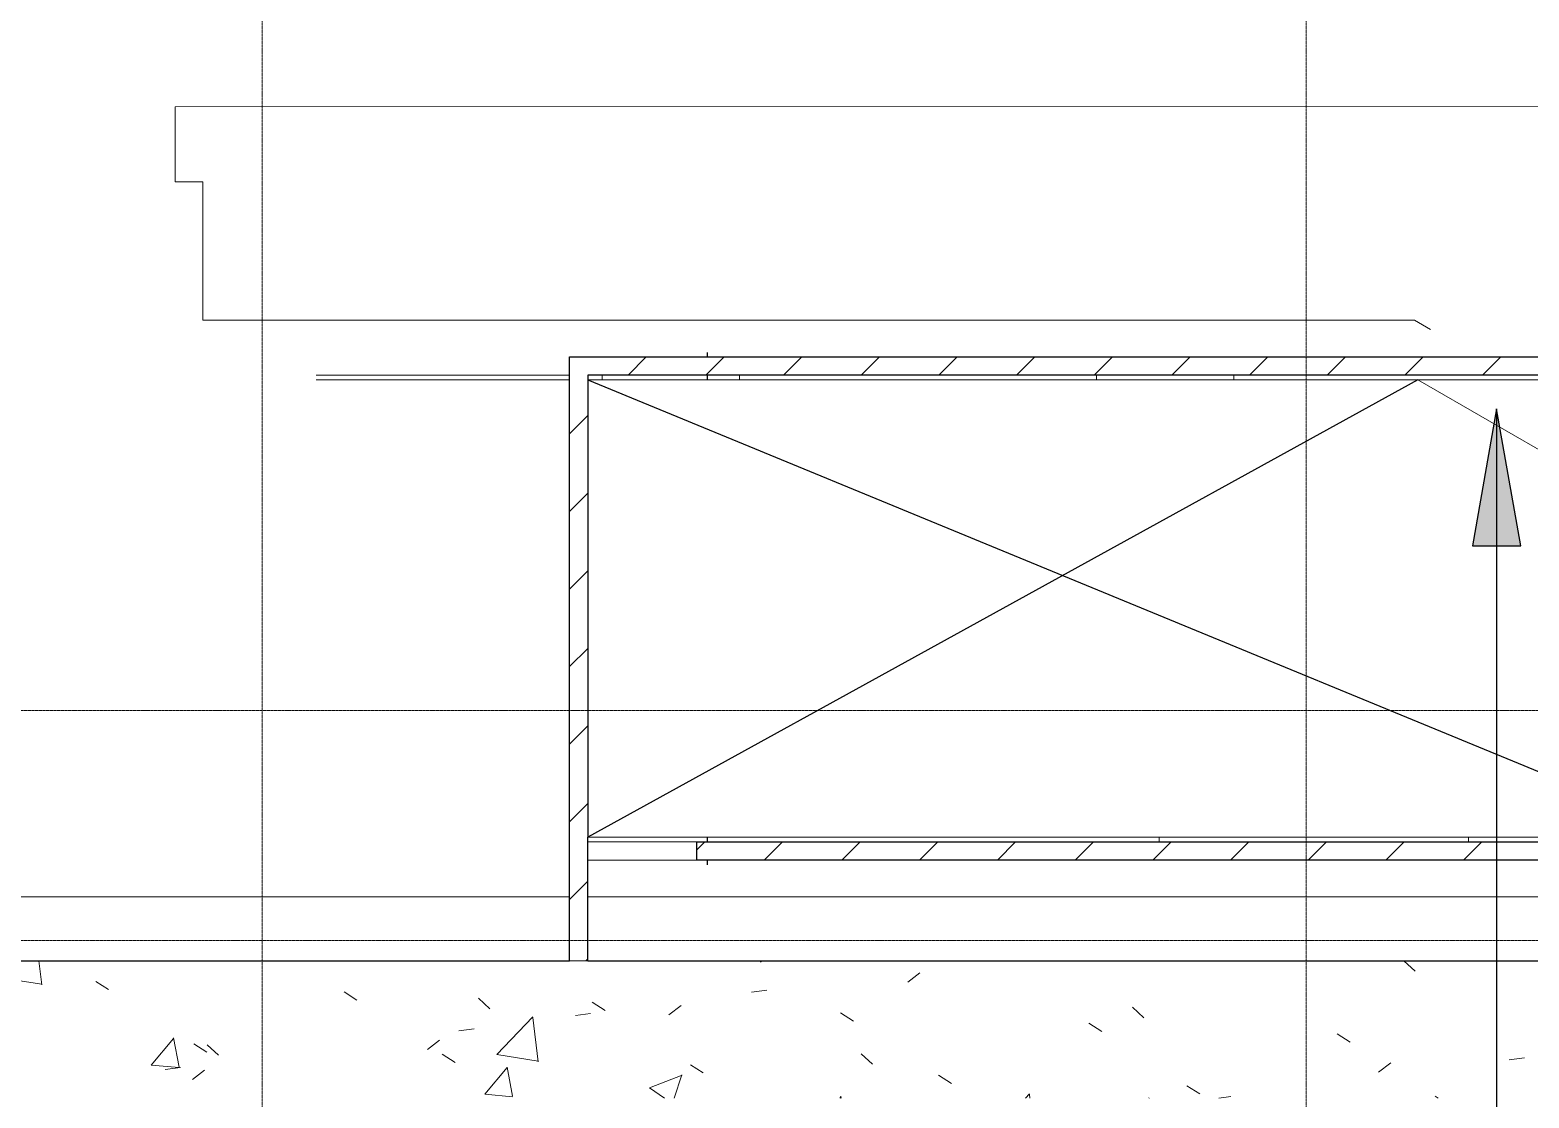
# Model space of a CAD drawing. Header units: millimetres. Extents: x -962357 to -591933, y -35273 to 59420.
# Drawn here: x -678817 to -662445, y -20032 to -8359 of the extents above; entities that cross this region are included whole.
import ezdxf

# ---------------------------------------------------------------- set-up
doc = ezdxf.new("R2010")
doc.units = ezdxf.units.MM
doc.linetypes.add('DPA_Grid _ Level 100', pattern=[10, 5.5, -1.6, 1.3, -1.6])
doc.linetypes.add('Hidden', pattern=[7.2, 4.7, -2.5])
for name, color, linetype, lineweight in [('_ _ A-DETL-OPENING', 1, 'Continuous', 25), ('A-ANNO-NOTE', 3, 'Continuous', 25), ('A-AREA', 2, 'Continuous', 25), ('A-DETL', 1, 'Continuous', 25), ('A-DETL-MBND', 2, 'Hidden', 9), ('A-FLOR-E', 2, 'Continuous', 9), ('A-WALL', 5, 'Continuous', 9), ('A-WALL-PATT', 1, 'Continuous', 9), ('I-WALL-E', 2, 'Continuous', 9), ('S-GRID', 251, 'Continuous', 9), ('WALL-E', 2, 'Continuous', 9)]:
    doc.layers.add(name, color=color, linetype=linetype, lineweight=lineweight)
pattern_1 = [(45, (2.4, 1), (-424.26407, 424.26407), [])]

# ---------------------------------------------------------------- blocks, each defined once
blk = doc.blocks.new('DPA_Rectangular Tuscan Column - Rectangular Tuscan Column-11934986-4130-01 MULTI-PURPOSE LEVEL - REFLECTED CEILING PLAN')
at = {"layer": 'A-DETL-MBND'}
blk.add_line((150, -300), (-150, -300), dxfattribs=at)
blk.add_line((150, -300), (-150, -300), dxfattribs=at)
blk = doc.blocks.new('DPA_Rectangular Tuscan Column - Rectangular Tuscan Column-11935156-4130-01 MULTI-PURPOSE LEVEL - REFLECTED CEILING PLAN')
at = {"layer": 'A-DETL-MBND'}
blk.add_line((-150, 300), (150, 300), dxfattribs=at)
blk.add_line((-150, 300), (150, 300), dxfattribs=at)
blk = doc.blocks.new('Columns 1 - Columns 1-11975805-4130-01 MULTI-PURPOSE LEVEL - REFLECTED CEILING PLAN')
at = {"layer": 'A-DETL-MBND'}
for p, q in [((-663972, -12183), (-663871, -12183)), ((-663871, -12183), (-663972, -12183)), ((-660736, -17183), (-660826, -17183)), ((-660826, -17183), (-660736, -17183))]:
    blk.add_line(p, q, dxfattribs=at)

msp = doc.modelspace()

# ---------------------------------------------------------------- hatches: boundary and pattern name
at = {"layer": 'A-ANNO-NOTE'}
msp.add_hatch(color=256, dxfattribs=at).paths.add_polyline_path([(-662798.7, -12498), (-663063.2, -13998), (-662534.2, -13998)])
at = {"layer": 'A-WALL-PATT'}
h = msp.add_hatch(dxfattribs=at)
h.set_pattern_fill('FP_2', color=256, style=0, pattern_type=2)
h.set_pattern_definition(pattern_1)
h.paths.add_polyline_path([(-672925, -18532), (-672725, -18532), (-672725, -11932), (-672925, -11932), (-672925, -17182)])
h = msp.add_hatch(dxfattribs=at)
h.set_pattern_fill('FP_2', color=256, style=0, pattern_type=2)
h.set_pattern_definition(pattern_1)
h.paths.add_polyline_path([(-660640, -12132), (-660640, -11932), (-672725, -11932), (-672725, -12132), (-662295.1, -12132)])
h = msp.add_hatch(dxfattribs=at)
h.set_pattern_fill('FP_2', color=256, style=0, pattern_type=2)
h.set_pattern_definition(pattern_1)
h.paths.add_polyline_path([(-671533, -17432), (-655400, -17432), (-655400, -17232), (-671533, -17232)])
h = msp.add_hatch(dxfattribs=at)
h.set_pattern_fill('FP_1', color=256, style=0, pattern_type=2)
h.set_pattern_definition([(50, (2.4, 1), (3643.682, -318.781), [381, -4191]), (355, (2.4, 1), (-704.856, 3821.136), [304.8, -3352.8]), (100.451, (306, -25.6), (2938.852, 3502.332), [323.8, -3561.801]), (46.184, (2.4, 1017), (5421.58, -840.856), [571.5, -6286.5]), (96.636, (454, 947), (4748.05, 4948.55), [485.7, -5342.7]), (351.184, (2.4, 1017), (4748.1, 4948.506), [457.2, -5029.2]), (21, (510.4, 763), (3032.288, -2045.304), [381, -4191]), (326, (510.4, 763), (1236.042, 3683.762), [304.8, -3352.8]), (71.451, (763, 592.5), (4268.343, 1638.425), [323.8, -3561.801]), (37.5, (2.4, 1), (61.772, 1691.1008), [167.64, -3144.52, 167.64, -3235.96, -3365.5]), (37.5, (2.4, 1), (61.772, 1691.1008), [-6715.76, 167.64, -3197.86]), (7.5, (2.4, 1), (1336.3933, 2003.6115), [167.64, -1772.92, 167.64, -3068.32, -1282.7]), (7.5, (2.4, 1), (1336.3933, 2003.6115), [-5176.52, 167.64, -1115.06]), (327.5, (-1130.5, 1), (2711.8178, -114.5786), [167.64, -1102.36, 167.64, -3794.76, -5257.8]), (327.5, (-1130.5, 1), (2711.8178, -114.5786), [-5232.4, 167.64, -5090.16]), (317.5, (-1638.5, 1), (2962.5856, 508.5334), [167.64, -1483.36, 167.64, -2463.8, -3733.8]), (317.5, (-1638.5, 1), (2962.5856, 508.5334), [-4282.44, 167.64, -3566.16])])
h.paths.add_polyline_path([(-699135, -20032), (-653820, -20032), (-653820, -18532), (-699135, -18532)])

# ---------------------------------------------------------------- linework, layer by layer
at = {"layer": '_ _ A-DETL-OPENING'}
for p, q in [((-672725, -12182), (-660600.7, -17182)), ((-663660.8, -12182), (-672725, -17182))]:
    msp.add_line(p, q, dxfattribs=at)
at = {"layer": 'A-ANNO-NOTE'}
for p, q in [((-662798.7, -12498), (-663063.2, -13998)), ((-662534.2, -13998), (-662798.7, -12498)), ((-662798.7, -12498), (-662798.7, -25835.6)), ((-663063.2, -13998), (-662534.2, -13998))]:
    msp.add_line(p, q, dxfattribs=at)
at = {"layer": 'A-AREA'}
for p, q in [((-671419.3, -11882), (-671419.3, -11932)), ((-671419.3, -12132), (-671419.3, -12182)), ((-671419.3, -17182), (-671419.3, -17232)), ((-671419.3, -17432), (-671419.3, -17482))]:
    msp.add_line(p, q, dxfattribs=at)
at = {"layer": 'A-DETL', "lineweight": 18}
for p, q in [((-663660.8, -12182), (-672725, -12182)), ((-672725, -12182), (-672725, -17182)), ((-660600.7, -13948.8), (-663660.8, -12182)), ((-672725, -17182), (-660600.7, -17182))]:
    msp.add_line(p, q, dxfattribs=at)
at = {"layer": 'A-FLOR-E'}
for p, q in [((-677232, -9198.1), (-660840, -9195.8)), ((-660840, -9195.8), (-677232, -9198.1)), ((-677232, -10017), (-677232, -9198.1)), ((-677232, -9198.1), (-677232, -10017)), ((-676930, -10017), (-677232, -10017)), ((-677232, -10017), (-676930, -10017)), ((-676930, -11532), (-676930, -10017)), ((-676930, -10017), (-676930, -11532)), ((-663694.5, -11532), (-676930, -11532)), ((-676930, -11532), (-663694.5, -11532)), ((-663521.3, -11632), (-663694.5, -11532)), ((-663694.5, -11532), (-663521.3, -11632)), ((-663855.2, -12132), (-661710.2, -12132)), ((-661710.2, -12132), (-663855.2, -12132)), ((-682357, -17832), (-677157, -17832)), ((-677157, -17832), (-682357, -17832)), ((-677157, -17832), (-672925, -17832)), ((-672925, -17832), (-677157, -17832)), ((-672725, -17832), (-660083.5, -17832)), ((-660083.5, -17832), (-672725, -17832))]:
    msp.add_line(p, q, dxfattribs=at)
at = {"layer": 'A-WALL', "color": 7, "lineweight": 25}
for p, q in [((-672925, -18532), (-672925, -11932)), ((-672925, -11932), (-672725, -11932)), ((-672725, -11932), (-660840, -11932)), ((-672725, -12132), (-672725, -12182)), ((-660640, -12132), (-672725, -12132)), ((-672725, -12182), (-672725, -17182)), ((-672725, -18532), (-672725, -17182)), ((-671533, -17232), (-655540, -17232)), ((-671533, -17432), (-671533, -17232)), ((-655400, -17432), (-671533, -17432)), ((-691935, -18532), (-672925, -18532)), ((-672725, -18532), (-653820, -18532))]:
    msp.add_line(p, q, dxfattribs=at)
at = {"layer": 'A-WALL'}
msp.add_line((-672925, -18532), (-672725, -18532), dxfattribs=at)
at = {"layer": 'I-WALL-E'}
for p, q in [((-675179.6, -12132), (-675691.7, -12132)), ((-675691.7, -12132), (-672925, -12132)), ((-672925, -12182), (-675691.7, -12182)), ((-675691.7, -12182), (-675179.6, -12182)), ((-672925, -12132), (-675179.6, -12132)), ((-675179.6, -12182), (-672925, -12182)), ((-663955.2, -12132), (-672725, -12132)), ((-672725, -12132), (-663955.2, -12132)), ((-663868.6, -12182), (-672725, -12182)), ((-672725, -12182), (-663868.6, -12182)), ((-671067.4, -12132), (-672567.4, -12132)), ((-672567.4, -12182), (-672567.4, -12132)), ((-672567.4, -12182), (-671067.4, -12182)), ((-667167.4, -12132), (-671067.4, -12132)), ((-671067.4, -12182), (-671067.4, -12132)), ((-671067.4, -12182), (-667167.4, -12182)), ((-665667.4, -12132), (-667167.4, -12132)), ((-667167.4, -12182), (-667167.4, -12132)), ((-667167.4, -12182), (-665667.4, -12182)), ((-661767.4, -12132), (-665667.4, -12132)), ((-665667.4, -12182), (-665667.4, -12132)), ((-665667.4, -12182), (-661767.4, -12182)), ((-663955.2, -12132), (-663855.2, -12132)), ((-663855.2, -12132), (-663955.2, -12132)), ((-672725, -13732), (-672725, -13682))]:
    msp.add_line(p, q, dxfattribs=at)
at = {"layer": 'S-GRID', "linetype": 'DPA_Grid _ Level 100'}
for p, q in [((-676280, -30741.3), (-676280, 54920.2)), ((-664880, -30741.3), (-664880, 54920.2)), ((-603146.2, -15795), (-957857, -15795)), ((-710095.1, -18312), (-601518.7, -18312))]:
    msp.add_line(p, q, dxfattribs=at)
at = {"layer": 'WALL-E'}
for p, q in [((-666774.5, -12132), (-666971.2, -12132)), ((-666971.2, -12182), (-666774.5, -12182)), ((-665274.5, -12132), (-666774.5, -12132)), ((-666774.5, -12182), (-665274.5, -12182)), ((-661710.2, -12132), (-665274.5, -12132)), ((-665274.5, -12182), (-663678.9, -12182)), ((-663868.6, -12182), (-663768.6, -12182)), ((-663768.6, -12182), (-663868.6, -12182)), ((-663855.2, -12132), (-662855.2, -12132)), ((-662855.2, -12132), (-663855.2, -12132)), ((-663678.9, -12182), (-661374.5, -12182)), ((-672725, -13732), (-672725, -13682)), ((-672725, -13882), (-672725, -13682)), ((-672725, -13882), (-672725, -13832)), ((-664665.8, -17182), (-666484.5, -17182)), ((-666484.5, -17182), (-666484.5, -17232)), ((-663107, -17182), (-664665.8, -17182)), ((-660788, -17182), (-663107, -17182)), ((-663107, -17232), (-663107, -17182)), ((-671533, -17232), (-672725, -17232)), ((-672725, -17232), (-672725, -17432)), ((-671533, -17432), (-671533, -17232)), ((-666484.5, -17232), (-663107, -17232)), ((-663107, -17232), (-660788, -17232)), ((-672725, -17432), (-671533, -17432))]:
    msp.add_line(p, q, dxfattribs=at)

# ---------------------------------------------------------------- block references
at = {"layer": 'A-DETL-MBND'}
for name, p in [('DPA_Rectangular Tuscan Column - Rectangular Tuscan Column-11934986-4130-01 MULTI-PURPOSE LEVEL - REFLECTED CEILING PLAN', (-671180, -11882)), ('DPA_Rectangular Tuscan Column - Rectangular Tuscan Column-11934986-4130-01 MULTI-PURPOSE LEVEL - REFLECTED CEILING PLAN', (-668180, -11882)), ('DPA_Rectangular Tuscan Column - Rectangular Tuscan Column-11934986-4130-01 MULTI-PURPOSE LEVEL - REFLECTED CEILING PLAN', (-665180, -11882)), ('Columns 1 - Columns 1-11975805-4130-01 MULTI-PURPOSE LEVEL - REFLECTED CEILING PLAN', (2.4, 1)), ('DPA_Rectangular Tuscan Column - Rectangular Tuscan Column-11935156-4130-01 MULTI-PURPOSE LEVEL - REFLECTED CEILING PLAN', (-671180, -17482)), ('DPA_Rectangular Tuscan Column - Rectangular Tuscan Column-11935156-4130-01 MULTI-PURPOSE LEVEL - REFLECTED CEILING PLAN', (-668180, -17482)), ('DPA_Rectangular Tuscan Column - Rectangular Tuscan Column-11935156-4130-01 MULTI-PURPOSE LEVEL - REFLECTED CEILING PLAN', (-665180, -17482))]:
    msp.add_blockref(name, p, dxfattribs=at)

doc.saveas('drawing.dxf')
